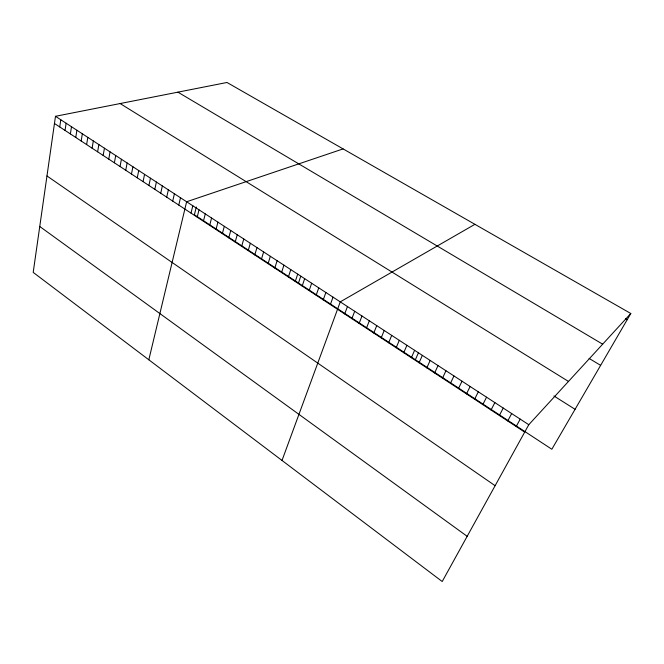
<?xml version="1.0" encoding="UTF-8"?>
<svg xmlns="http://www.w3.org/2000/svg" width="664" height="664" viewBox="0 0 664 664"><rect width="100%" height="100%" fill="white"/><g stroke="black" fill="none" stroke-linecap="round" stroke-linejoin="round"><path stroke-width="1" d="M55.485 116.3L33.2 272.398L442.207 581.523L528.785 424.711L630.8 313.499L226.997 82.477L55.485 116.3L528.785 424.711M59.735 126.94L60.789 119.761M65.047 130.418L66.126 123.23M70.384 133.929L71.496 126.733M75.762 137.456L76.9 130.252M81.174 141.009L82.336 133.796M86.619 144.578L87.814 137.365M92.097 148.18L93.325 140.951M97.616 151.799L98.87 144.569M103.161 155.442L104.447 148.205M108.755 159.111L110.066 151.865M114.374 162.804L115.727 155.55M120.043 166.515L121.421 159.26M125.737 170.258L127.148 162.995M131.472 174.026L132.916 166.755M137.249 177.811L138.726 170.54M143.067 181.629L144.569 174.35M148.919 185.472L150.462 178.184M154.812 189.34L156.389 182.052M160.738 193.232L162.348 185.937M166.714 197.15L168.357 189.846M172.723 201.101L174.408 193.788M178.782 205.068L180.492 197.756M148.827 359.788L186.625 201.756L343.105 148.902M191.008 213.102L192.801 205.774M196.287 207.027L194.386 214.746L551.842 449.246L630.8 313.499M197.191 217.153L199.017 209.824M203.408 221.237L205.276 213.908M209.675 225.353L211.575 218.016M215.983 229.495L217.925 222.149M222.34 233.662L224.316 226.316M228.731 237.861L230.748 230.508M235.172 242.086L237.231 234.732M241.663 246.344L243.763 238.982M248.195 250.635L250.336 243.265M254.777 254.951L256.951 247.581M261.4 259.3L263.625 251.93M268.073 263.683L270.339 256.304M274.796 268.09L277.104 260.711M281.569 272.539L283.918 265.152M288.383 277.012L290.782 269.625M295.256 281.519L297.696 274.132M298.485 283.038L300.75 276.224M302.178 286.059L304.66 278.664M309.142 290.633L311.673 283.238M316.164 295.248L318.745 287.844M323.235 299.887L325.858 292.484M330.357 304.56L333.029 297.157M282.017 460.451L340.258 301.863L474.926 224.316M344.674 313.956L347.446 306.552M351.87 318.678L354.684 311.267M359.116 323.434L361.98 316.022M366.412 328.224L369.333 320.812M373.766 333.054L376.737 325.634M381.178 337.91L384.199 330.498M388.639 342.815L391.71 335.395M396.159 347.745L399.288 340.325M403.737 352.725L406.916 345.305M411.373 357.73L414.61 350.31M415.373 359.722L418.602 352.393M419.067 362.785L422.354 355.364M426.819 367.873L430.164 360.452M434.629 372.994L438.032 365.573M442.498 378.165L445.959 370.744M450.433 383.369L453.952 375.948M458.426 388.623L462.011 381.202M466.485 393.91L470.129 386.489M474.602 399.238L478.304 391.818M482.794 404.608L486.554 397.197M491.036 410.02L494.863 402.608M499.353 415.481L503.246 408.069M507.736 420.984L511.687 413.572M516.185 426.529L520.202 419.125M625.446 318.745L627.173 319.733M177.902 92.155L602.663 344.176M589.092 358.411L600.63 365.366M120.134 103.551L568.484 381.443M553.909 395.96L575.074 409.306M54.465 123.479L524.701 432.115M46.97 175.968L495.12 485.691M39.757 226.49L467.166 536.313"/></g></svg>
